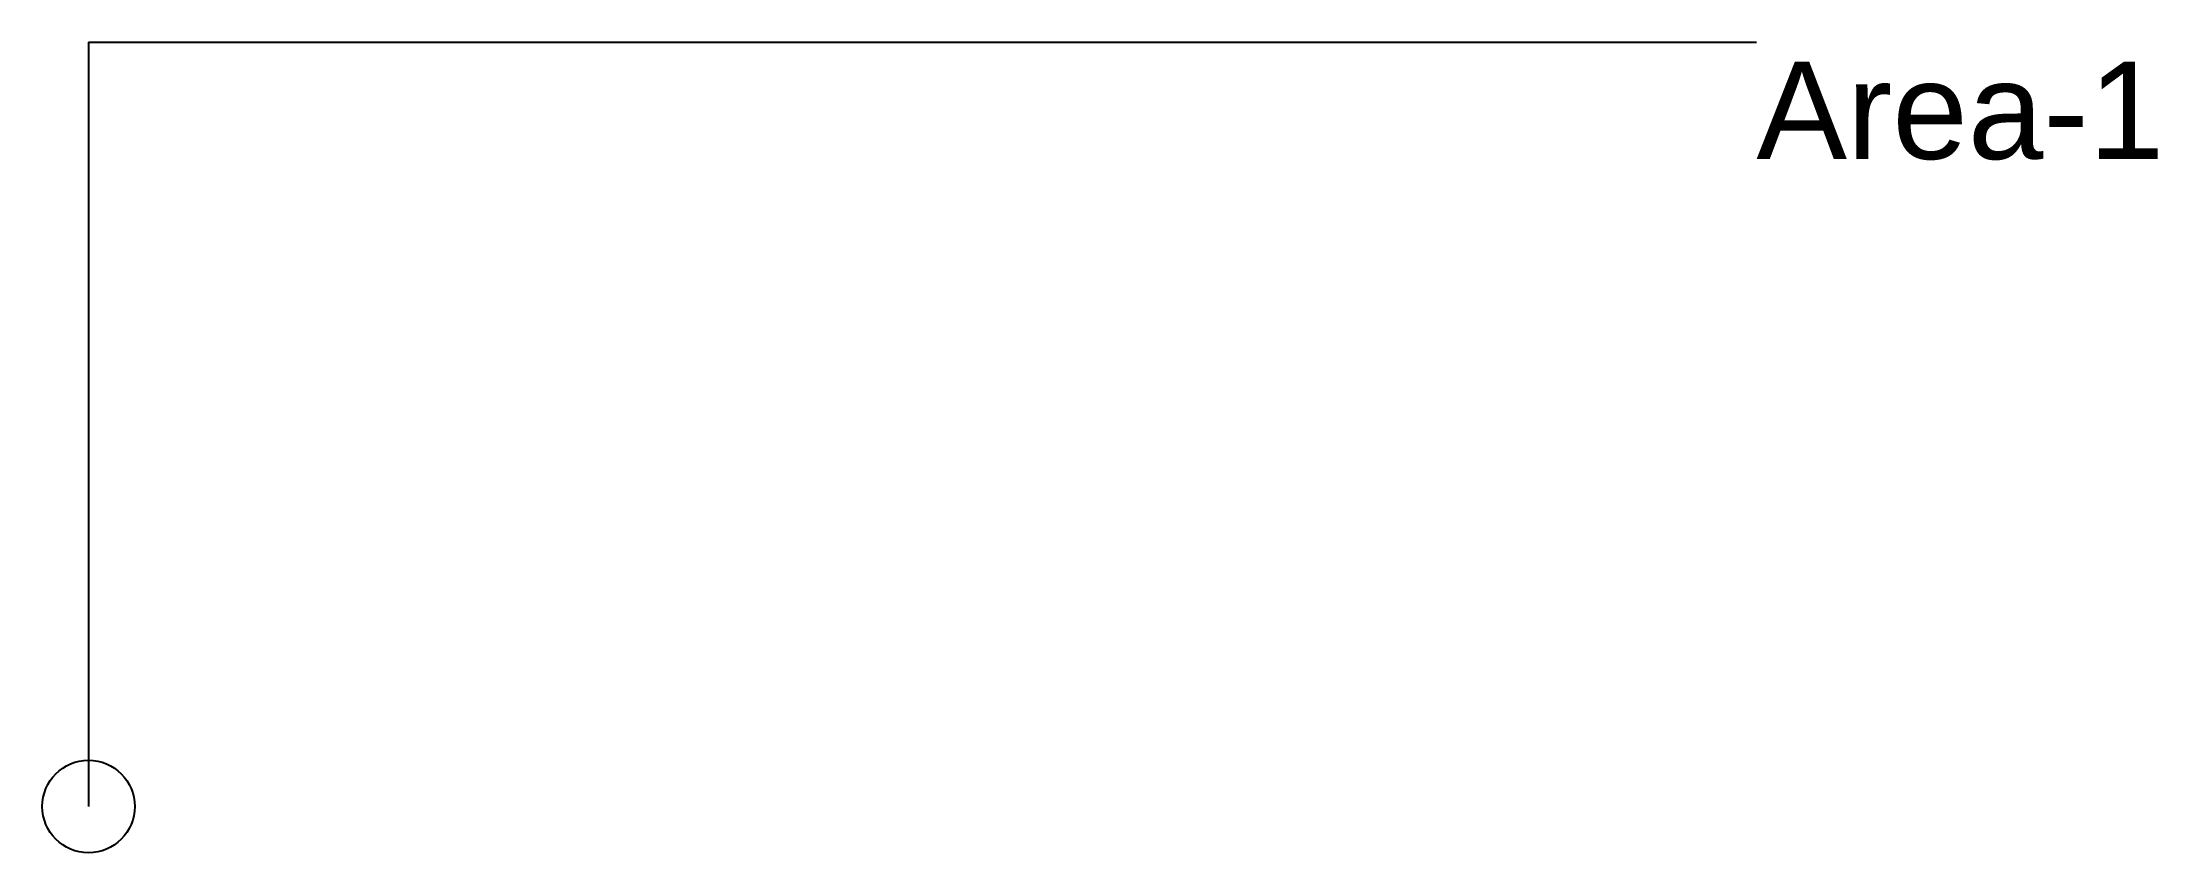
# Model space of a CAD drawing. Header units: inches. Extents: x 182 to 334, y -155 to -97.
import ezdxf

# ---------------------------------------------------------------- set-up
doc = ezdxf.new("R2010")
doc.units = ezdxf.units.IN
doc.header["$MEASUREMENT"] = 0
doc.layers.add('branch', color=12, linetype='Continuous')
doc.layers.add('main', color=50, linetype='Continuous')
doc.styles.get("Standard").update_dxf_attribs({"font": 'arial.ttf', "height": 7})

# ---------------------------------------------------------------- blocks, each defined once
blk = doc.blocks.new('AREA-CONFIG')
at = {"layer": 'branch', "flags": 1}
for tag, p in [('AREA-ID', (0, 0)), ('MAIN-LABEL', (0, -16.8)), ('MAIN-START-NO', (0, -25.2)), ('BRANCH-LABEL', (0, -33.6)), ('BRANCH-START-NO', (0, -42)), ('IGNORE-SHORTER-THAN', (0, -50.4)), ('CUT-LONGER-THAN', (0, -58.8)), ('CUT-BRANCH-INTO', (0, -67.2)), ('CUT-MAIN-INTO', (0, -75.6)), ('MAIN-CUT-CLEARANCE', (0, -84))]:
    blk.add_attdef(tag, p, '', height=7, dxfattribs=at)
at = {"layer": 'branch'}
blk.add_attdef('AREA-NAME', (0, -8.4), '', height=7, dxfattribs=at)

msp = doc.modelspace()

# ---------------------------------------------------------------- linework, layer by layer
at = {"layer": 'branch'}
msp.add_line((185.14, -96.77), (185.14, -151.76), dxfattribs=at)
msp.add_circle((185.14, -151.76), 3.33, dxfattribs=at)
at = {"layer": 'main'}
msp.add_line((185.14, -96.77), (305.14, -96.77), dxfattribs=at)

# ---------------------------------------------------------------- block references
at = {"layer": 'branch'}
msp.add_blockref('AREA-CONFIG', (305.14, -96.77), dxfattribs=at).add_auto_attribs({'AREA-NAME': 'Area-1'})

doc.saveas('drawing.dxf')
